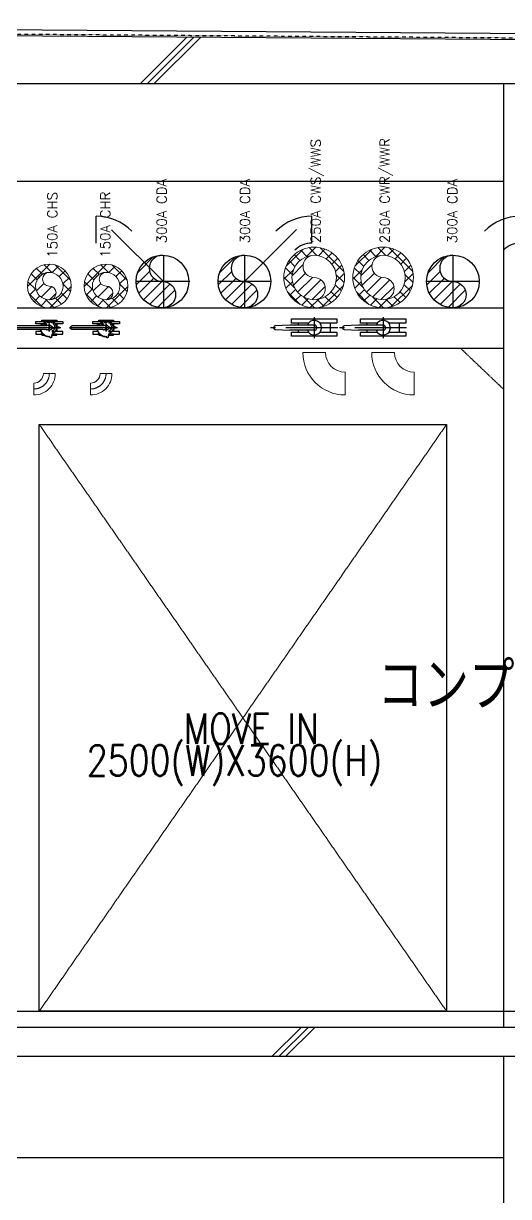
# Model space of a CAD drawing. Extents: x 0 to 160756, y 0 to 229247.
# Drawn here: x 59788 to 62766, y 108912 to 116124 of the extents above; entities that cross this region are included whole.
import ezdxf
from ezdxf.xclip import XClip

# ---------------------------------------------------------------- set-up
doc = ezdxf.new("R2010")
doc.units = 0
doc.header["$LTSCALE"] = 10
doc.header["$XCLIPFRAME"] = 2
for name, pattern in [('XCM7P30CDA$0$20P1-CDA-03-C10-00$0$XCM2QB1$0$HIDDEN', [0.375, 0.25, -0.125]), ('XCM7P30CDA$0$CENTER', [50.8, 31.75, -6.35, 6.35, -6.35]), ('XCM7P30CDA$0$DOTK1', [0.1, 0.05, -0.05]), ('XCM7P30CDA$0$HIDDEN', [0.375, 0.25, -0.125])]:
    doc.linetypes.add(name, pattern=pattern)
for name, color, linetype in [('XCM7P30CDA$0$50RCHATCH', 252, 'Continuous'), ('XCM7P30CDA$0$KABE1', 252, 'Continuous'), ('XCM7P30CDA$0$KABE3', 252, 'Continuous'), ('XCM7P30CDA$0$M-CWTR-CENT', 252, 'XCM7P30CDA$0$CENTER'), ('XCM7P30CDA$0$M-CWTR-VAVE', 252, 'Continuous'), ('XCM7P30CDA$0$M-PIPE-VALVE', 252, 'Continuous'), ('XCM7P30CDA$0$SIAGE3', 252, 'Continuous'), ('XCM7P30CDA$0$SIAGED', 252, 'XCM7P30CDA$0$DOTK1'), ('XCM7P30CDA$0$SUGATA3', 252, 'Continuous'), ('XCM7P30CDA$0$TEXT2', 252, 'Continuous'), ('XCM7P30CDA$0$U-CDA-PIPE', 252, 'Continuous'), ('XCM7P30CDA$0$U-CDA-TXT-01', 252, 'Continuous')]:
    doc.layers.add(name, color=color, linetype=linetype)
for name, color, linetype, lineweight in [('XCM7P30CDA$0$M-PIPE-12C CHILLED WATER SUPPLY-1', 252, 'Continuous', 5), ('XCM7P30CDA$0$M-PIPE-20C CHILLED WATER RETURN-1', 252, 'Continuous', 5), ('XCM7P30CDA$0$M-PIPE-32_4C CONDENSER WATER SUPPLY-1', 252, 'Continuous', 5), ('XCM7P30CDA$0$M-PIPE-38_4C CONDENSER WATER RETURN-1', 252, 'Continuous', 5)]:
    doc.layers.add(name, color=color, linetype=linetype, lineweight=lineweight)
doc.styles.add('XCM7P30CDA$0$aa-txt', font='simplex.shx', dxfattribs={"width": 0.8, "bigfont": 'chineset.shx'})
doc.styles.add('XCM7P30CDA$0$TEXT', font='romans.shx', dxfattribs={"width": 0.85, "bigfont": 'BIGFONT.shx'})

# ---------------------------------------------------------------- blocks, each defined once
blk = doc.blocks.new('XCM7P30CDA$0$A$C9a307472')
at = {"layer": 'XCM7P30CDA$0$50RCHATCH'}
for p, q in [((36219.3, 19900), (36505.9, 20186.6)), ((36261.8, 19900), (36548, 20186.3)), ((36304.2, 19900), (36590.1, 20185.9)), ((37027.6, 13920), (37207.6, 14100)), ((37070, 13920), (37250, 14100)), ((37112.4, 13920), (37292.4, 14100))]:
    blk.add_line(p, q, dxfattribs=at)
at = {"layer": 'XCM7P30CDA$0$KABE1', "linetype": 'Continuous'}
for p, q in [((38550, 19900), (34600, 19900)), ((48250, 14100), (29400, 14100)), ((38550, 13920), (34600, 13920))]:
    blk.add_line(p, q, dxfattribs=at)
at = {"layer": 'XCM7P30CDA$0$KABE3'}
blk.add_line((48050, 20100), (29850, 20236.5), dxfattribs=at)
at = {"layer": 'XCM7P30CDA$0$SIAGE3'}
blk.add_line((48025.9, 20140.1), (29850, 20271.5), dxfattribs=at)
at = {"layer": 'XCM7P30CDA$0$SIAGED'}
blk.add_line((47996.3, 20110.4), (29850, 20246.5), dxfattribs=at)
at = {"layer": 'XCM7P30CDA$0$SUGATA3'}
for p, q in [((38450, 19900), (38450, 14100)), ((38450, 19300), (30250, 19300)), ((30010, 14200), (47615, 14200)), ((38450, 13920), (38450, 6600)), ((30150, 13300), (38450, 13300))]:
    blk.add_line(p, q, dxfattribs=at)
at = {"layer": 'XCM7P30CDA$0$TEXT2', "style": 'XCM7P30CDA$0$TEXT', "width": 0.85}
blk.add_text('コンプレッサー室', height=300, dxfattribs=at).set_placement((37677, 16050))
blk = doc.blocks.new('XCM7P30CDA$0$LRElbow-13.98')
for p, q in [((19.05, -6.99), (19.05, 6.99)), ((-6.99, -19.05), (6.99, -19.05))]:
    blk.add_line(p, q)
for radius in [26.04, 12.06]:
    blk.add_arc((19.05, -19.05), radius, 90, 180)
blk = doc.blocks.new('XCM7P30CDA$0$A$C601A0E2A')
at = {"layer": 'XCM7P30CDA$0$M-CWTR-CENT'}
for p, q in [((38528.2, -7723.6), (38528.2, -7595)), ((38383.9, -7658.6), (38795.6, -7658.6))]:
    blk.add_line(p, q, dxfattribs=at)
at = {"layer": 'XCM7P30CDA$0$M-CWTR-VAVE'}
for p, q in [((38429.2, -7686.9), (38429.2, -7630.9)), ((38528.2, -7642.7), (38678.6, -7642.7)), ((38627.2, -7642.5), (38627.2, -7630.9)), ((38766.9, -7647.3), (38678.6, -7642.7)), ((38528.2, -7674.6), (38678.6, -7674.6)), ((38627.2, -7686.9), (38627.2, -7674.3)), ((38678.6, -7674.6), (38766.9, -7670))]:
    blk.add_line(p, q, dxfattribs=at)
for points in [[(38388.5, -7630.9), (38388.5, -7605.5), (38667.9, -7605.5), (38667.9, -7630.9), (38563.6, -7630.9)], [(38492.8, -7630.9), (38388.5, -7630.9)], [(38388.5, -7712.3), (38388.5, -7686.9), (38493.2, -7686.9)], [(38563.3, -7686.9), (38667.9, -7686.9), (38667.9, -7712.3), (38388.5, -7712.3)]]:
    blk.add_lwpolyline(points, dxfattribs=at)
for centre, radius, start, end in [((38528.2, -7658.6), 45, 20.72943, 339.27057), ((38528.2, -7658.6), 15.9, 90, 270), ((38766.9, -7658.6), 11.3, 270, 90)]:
    blk.add_arc(centre, radius, start, end, dxfattribs=at)
blk = doc.blocks.new('XCM7P30CDA$0$Es-065')
blk.add_lwpolyline([(3.65, 0, 0.414214), (-9.52, 13.18), (-9.52, 5.87, -0.414214), (-3.65, 0)], format="xyb", close=True)
at = {"color": 1, "linetype": 'XCM7P30CDA$0$CENTER'}
blk.add_arc((-9.52, 0), 9.52, 0, 90, dxfattribs=at)
blk = doc.blocks.new('XCM7P30CDA$0$BV-65A-AM')
at = {"linetype": 'ByBlock'}
for p, q in [((-62.1, 8.4), (-62.1, 5)), ((-62.1, 5), (-58.3, 5)), ((-53.2, 1.1), (-58.3, 5)), ((-55.8, 14.7), (-50.1, 14.7)), ((-27.7, 25.6), (-27.8, 19.6)), ((-22.6, 16.6), (-27.8, 19.6)), ((-27.7, 25.6), (-22.5, 28.5)), ((-23, 46.5), (-21.4, 48.1)), ((-23, 46.5), (-23, 36.2)), ((-17.4, 19.6), (-22.6, 16.6)), ((-22.5, 28.5), (-17.4, 25.5)), ((-21.4, 48.1), (-2.6, 49)), ((-21.4, 48.1), (-21.4, 37.2)), ((-17.4, 25.5), (-17.4, 19.6)), ((-13.6, 7.8), (-13.6, -14.8)), ((-8.3, 0), (8.3, 0)), ((-8.3, 0), (8.3, 0)), ((-8.3, 0), (8.3, 0)), ((-8.2, 32.1), (-7, 32.1)), ((0, 24.8), (-7.4, 13)), ((-3.4, 29.2), (-4.6, 29.2)), ((-4.6, 2.2), (-4.6, -2.8)), ((-2.6, 61), (-2.6, 42.8)), ((0.9, 35.7), (-0.9, 35.7)), ((-0.9, 35.7), (-0.9, 29.3)), ((-0.9, 29.3), (0.9, 29.3)), ((0, 63.6), (0, 63.6)), ((0, 63.6), (0, 63.6)), ((0, 24.8), (7.4, 13)), ((0.9, 35.7), (0.9, 29.3)), ((2.6, 61), (2.6, 42.8)), ((2.6, 49), (21.4, 48.1)), ((4.6, 2.2), (4.6, -2.8)), ((6.2, 34.9), (5.5, 31.3)), ((12.2, 33.3), (10.9, 29.9)), ((13.6, 7.8), (13.6, -14.8)), ((17.8, 30.7), (14.6, 25.1)), ((22.9, 27.2), (20.5, 24.4)), ((21.4, 48.1), (23, 46.5)), ((21.4, 48.1), (21.4, 37.2)), ((23, 46.5), (23, 36.2)), ((27.3, 22.8), (24.5, 20.5)), ((30.8, 17.7), (25.3, 14.5)), ((35.7, 0.9), (29.3, 0.9)), ((29.3, -0.9), (29.3, 0.9)), ((33.5, 12.1), (30, 10.9)), ((35.1, 6.2), (31.5, 5.5)), ((35.7, -0.9), (35.7, 0.9)), ((-53.2, -1.1), (-56.8, -3.8)), ((-52.6, -8.2), (-56.6, -6.1)), ((-52.2, -10.3), (-55.3, -13.6)), ((-50.4, -17.2), (-54.7, -15.9)), ((-49.7, -19.3), (-52.1, -23.1)), ((-46.7, -25.7), (-51.1, -25.2)), ((-45.6, -27.6), (-47.3, -31.8)), ((-41.5, -33.5), (-46, -33.7)), ((-40.1, -35.2), (-41.1, -39.5)), ((-35.1, -40.2), (-39.4, -41.2)), ((-33.4, -41.6), (-33.6, -46.1)), ((-27.6, -45.7), (-31.7, -47.4)), ((-25.7, -46.8), (-25.1, -51.3)), ((-19.3, -49.8), (-23, -52.2)), ((-17.2, -50.6), (-15.9, -54.9)), ((-11.9, -53.9), (-13.6, -55.5)), ((-11.9, -19.9), (-11.9, -118.7)), ((11.9, -19.9), (11.9, -118.7)), ((14.7, -48.5), (22.5, -48.1)), ((14.7, -55.8), (14.7, -50.1)), ((17.7, -19.7), (22.9, -16.7)), ((17.7, -19.7), (17.7, -25.7)), ((22.9, -28.7), (17.7, -25.7)), ((22.5, -48.1), (22.5, -36.5)), ((22.5, -48.1), (24, -46.5)), ((22.9, -16.7), (28.1, -19.8)), ((28, -25.7), (22.9, -28.7)), ((24, -46.5), (24, -35.5)), ((28.1, -19.8), (28, -25.7)), ((28.9, -7), (28.9, -6.2)), ((35.7, -0.9), (29.3, -0.9)), ((30.1, -7), (30.1, -6.2)), ((34, -3.9), (31.1, -3.9)), ((34, -5.2), (31.1, -5.2)), ((34, -8), (31.1, -8)), ((34, -9.2), (31.1, -9.2)), ((35, -7), (35, -6.2)), ((36.2, -7), (36.2, -6.2)), ((-11.9, -118.7), (-10.6, -135.7)), ((-10.6, -135.7), (-10.6, -209.4)), ((11.9, -118.7), (10.6, -135.7)), ((10.6, -135.7), (10.6, -209.4))]:
    blk.add_line(p, q, dxfattribs=at)
at = {"color": 1, "linetype": 'ByBlock'}
for p, q in [((-17.3, 17.3), (-29.2, 29.2)), ((22.9, 0), (-22.9, 0)), ((22.9, 0), (-22.9, 0)), ((-21.2, 0), (22.5, 0)), ((-15, 0), (16.3, 0)), ((0, 71.3), (0, -223.7)), ((17.6, -17.5), (29.4, -29.2))]:
    blk.add_line(p, q, dxfattribs=at)
for points in [[(-39, 19.3), (-39, 81.9), (-23, 81.9), (-23, 36.2)], [(39, 17.9), (39, 81.9), (23, 81.9), (23, 36.2)], [(-45.8, 15.3), (-45.8, 45.2), (-39, 45.2), (-39, 19.3)], [(39, -17.9), (39, -45.2), (45.8, -45.2), (45.8, 45.2), (39, 45.2), (39, 17.9)], [(-39, -41.1), (-39, -45.2), (-45.8, -45.2), (-45.8, -26.3)], [(-23, -52.2), (-23, -81.9), (-39, -81.9), (-39, -41.1)], [(23, -36.2), (23, -81.9), (39, -81.9), (39, -17.9)]]:
    blk.add_lwpolyline(points)
at = {"linetype": 'ByBlock'}
for points in [[(-8.2, 32.1, -0.120011), (-8, 33, -0.104957), (-7.4, 33.7, -0.088923), (-6.7, 34.2, -0.080167), (-5.8, 34.3, -0.080167), (-4.9, 34.2, -0.088923), (-4.2, 33.7, -0.104957), (-3.6, 33, -0.120011), (-3.4, 32.1, -0.120011), (-3.6, 31.2, -0.104957), (-4.2, 30.5, -0.088923), (-4.9, 30, -0.088923)], [(-3.4, 29.2, -0.108254), (-3.5, 28.3, -0.102013), (-4.1, 27.6, -0.094273), (-4.9, 27.1, -0.089446), (-5.8, 27, -0.089446), (-6.7, 27.1, -0.094273), (-7.5, 27.6, -0.102013), (-8.1, 28.3, -0.108254), (-8.2, 29.2, -0.108254), (-8.1, 30, -0.207462), (-6.8, 30.9, 0.005899), (-5.3, 31.2)], [(-7, 32.1, -0.120011), (-6.9, 32.5, -0.104957), (-6.7, 32.8, -0.088923), (-6.3, 33, -0.080167), (-5.8, 33.1, -0.080167), (-5.3, 33, -0.088923), (-4.9, 32.8, -0.104957), (-4.7, 32.5, -0.120011), (-4.6, 32.1, -0.120011), (-4.7, 31.7, -0.104957), (-4.9, 31.4, -0.088923), (-5.3, 31.2)], [(-4.6, 29.2, -0.108254), (-4.6, 28.8, -0.102013), (-4.9, 28.5, -0.094273), (-5.3, 28.3, -0.089446), (-5.8, 28.2, -0.089446), (-6.3, 28.3, -0.094273), (-6.7, 28.5, -0.102013), (-6.9, 28.8, -0.108254), (-7, 29.2, -0.088886), (-7, 29.4, -0.178069), (-6.6, 29.7, 0.005748), (-5.1, 30, 0.005748)]]:
    blk.add_lwpolyline(points, format="xyb", dxfattribs=at)
for centre in [(-22.5, 22.5), (22.9, -22.8)]:
    blk.add_circle(centre, 4.13, dxfattribs=at)
for centre, radius, start, end in [((-55.8, 8.4), 6.27, 90, 180), ((-54, 0), 1.38, 307.5, 52.5), ((-50.1, 30.3), 15.7, 270, 328.81342), ((0, 0), 42.9, 301.18658, 148.81342), ((-10.5, 7.8), 3.14, 126.2803, 180), ((0, -6.4), 20.8, 53.7197, 126.2803), ((-5.8, 32.6), 1.52, 287.34538, 288.33369), ((-5.1, 30.4), 0.453, 274.23784, 296.39596), ((0, 2.2), 4.63, 0, 180), ((0, 61), 2.61, 90, 180), ((0, 61), 2.61, 0, 90), ((10.5, 7.8), 3.14, 0, 53.7197), ((-55.9, -4.9), 1.38, 127.5, 242.5), ((-54.2, -14.6), 1.38, 137.5, 252.5), ((-53.2, -9.4), 1.38, 317.5, 62.5), ((-50.9, -23.8), 1.38, 147.5, 262.5), ((-50.8, -18.5), 1.38, 327.5, 72.5), ((-46, -32.3), 1.38, 157.5, 272.5), ((-46.9, -27.1), 1.38, 337.5, 82.5), ((-41.5, -34.9), 1.38, 347.5, 92.5), ((-39.7, -39.8), 1.38, 167.5, 282.5), ((-34.8, -41.6), 1.38, 357.5, 102.5), ((-32.2, -46.2), 1.38, 177.5, 292.5), ((-27.1, -47), 1.38, 7.5, 112.5), ((-23.8, -51.1), 1.38, 187.5, 302.5), ((-18.5, -51), 1.38, 17.5, 122.5), ((-14.6, -54.5), 1.38, 197.5, 312.5), ((-20.4, -19.9), 8.5, 0, 36.8699), ((0, -2.8), 4.63, 180, 0), ((20.4, -19.9), 8.5, 143.1301, 180), ((8.4, -55.8), 6.27, 304.17711, 0), ((30.3, -50.1), 15.7, 121.18658, 180), ((31.1, -6.2), 2.24, 90, 180), ((31.1, -7), 2.24, 180, 270), ((31.1, -6.2), 1.02, 90, 180), ((31.1, -7), 1.02, 180, 270), ((34, -6.2), 2.24, 0, 90), ((34, -6.2), 1.02, 0, 90), ((34, -7), 1.02, 270, 0), ((34, -7), 2.24, 270, 0), ((0, -209.4), 10.6, 180, 0)]:
    blk.add_arc(centre, radius, start, end, dxfattribs=at)
at = {"color": 1, "linetype": 'ByBlock'}
for start, end in [(121.83335, 148.16665), (301.83335, 328.16665)]:
    blk.add_arc((0.1, -0.1), 32.1, start, end, dxfattribs=at)
blk = doc.blocks.new('XCM7P30CDA')
at = {"layer": 'XCM7P30CDA$0$M-PIPE-12C CHILLED WATER SUPPLY-1'}
h = blk.add_hatch(dxfattribs=at)
h.set_pattern_fill('ANSI37', color=256, scale=15, style=0)
h.set_pattern_definition([(45, (55080.13, 186488.974), (-33.67596, 33.67596), []), (135, (55080.13, 186488.974), (-33.67596, -33.67596), [])])
h.paths.add_polyline_path([(59812.7, 114509.8, 1), (60081, 114509.8, 1)])
h.paths.add_polyline_path([(60031, 114509.8, -1), (59862.7, 114509.8, -0.414214), (59946.8, 114593.9, -0.414214)], flags=16)
h = blk.add_hatch(dxfattribs=at)
h.set_pattern_fill('ANSI31', color=256, scale=15, style=0)
h.set_pattern_definition([(45, (21613.1, 50429.066), (-33.67596, 33.67596), [])])
edge = h.paths.add_edge_path()
edge.add_arc((59946.8, 114509.8), 84.1, 90, 270)
edge.add_arc((59946.8, 114467.7), 42.1, 270, 450)
edge.add_arc((59946.8, 114551.9), 42.1, 90, 270, ccw=False)
at = {"layer": 'XCM7P30CDA$0$M-PIPE-20C CHILLED WATER RETURN-1'}
h = blk.add_hatch(dxfattribs=at)
h.set_pattern_fill('ANSI37', color=256, scale=15, style=0)
h.set_pattern_definition([(45, (55428.407, 186488.974), (-33.67596, 33.67596), []), (135, (55428.407, 186488.974), (-33.67596, -33.67596), [])])
h.paths.add_polyline_path([(60161, 114509.8, 1), (60429.3, 114509.8, 1)])
h.paths.add_polyline_path([(60379.3, 114509.8, -1), (60211, 114509.8, -0.414214), (60295.1, 114593.9, -0.414214)], flags=16)
h = blk.add_hatch(dxfattribs=at)
h.set_pattern_fill('ANSI31', color=256, scale=15, style=0)
h.set_pattern_definition([(45, (21961.376, 50429.066), (-33.67596, 33.67596), [])])
edge = h.paths.add_edge_path()
edge.add_arc((60295.1, 114509.8), 84.1, 90, 270)
edge.add_arc((60295.1, 114467.7), 42.1, 270, 450)
edge.add_arc((60295.1, 114551.9), 42.1, 90, 270, ccw=False)
at = {"layer": 'XCM7P30CDA$0$M-PIPE-32_4C CONDENSER WATER SUPPLY-1'}
h = blk.add_hatch(dxfattribs=at)
h.set_pattern_fill('ANSI37', color=256, scale=15, style=0)
h.set_pattern_definition([(45, (22261.62, 47879.375), (-33.67596, 33.67596), []), (135, (22261.62, 47879.375), (-33.67596, -33.67596), [])])
edge = h.paths.add_edge_path()
edge.add_arc((61573.1, 114562.3), 186.5, 0, 360)
edge = h.paths.add_edge_path(flags=17)
edge.add_arc((61573.1, 114562.3), 136.5, 0, 360)
h = blk.add_hatch(dxfattribs=at)
h.set_pattern_fill('ANSI31', color=256, scale=15, style=0)
h.set_pattern_definition([(45, (22261.62, 50477.518), (-33.67596, 33.67596), [])])
edge = h.paths.add_edge_path()
edge.add_arc((61573.1, 114494), 68.3, 270, 450)
edge.add_arc((61573.1, 114630.6), 68.3, 90, 270, ccw=False)
edge.add_arc((61573.1, 114562.3), 136.5, 90, 270)
at = {"layer": 'XCM7P30CDA$0$M-PIPE-38_4C CONDENSER WATER RETURN-1'}
h = blk.add_hatch(dxfattribs=at)
h.set_pattern_fill('ANSI37', color=256, scale=15, style=0)
h.set_pattern_definition([(45, (22684.67, 47879.375), (-33.67596, 33.67596), []), (135, (22684.67, 47879.375), (-33.67596, -33.67596), [])])
edge = h.paths.add_edge_path()
edge.add_arc((61996.2, 114562.3), 186.5, 0, 360)
edge = h.paths.add_edge_path(flags=17)
edge.add_arc((61996.2, 114562.3), 136.5, 0, 360)
h = blk.add_hatch(dxfattribs=at)
h.set_pattern_fill('ANSI31', color=256, scale=15, style=0)
h.set_pattern_definition([(45, (22684.67, 50477.518), (-33.67596, 33.67596), [])])
edge = h.paths.add_edge_path()
edge.add_arc((61996.2, 114494), 68.3, 270, 450)
edge.add_arc((61996.2, 114630.6), 68.3, 90, 270, ccw=False)
edge.add_arc((61996.2, 114562.3), 136.5, 90, 270)
at = {"layer": 'XCM7P30CDA$0$U-CDA-PIPE'}
h = blk.add_hatch(dxfattribs=at)
h.set_pattern_fill('ANSI31', color=256, scale=15, style=0)
h.set_pattern_definition([(45, (20780.733, 50435.223), (-33.67596, 33.67596), [])])
edge = h.paths.add_edge_path()
edge.add_arc((60641.2, 114537.7), 161.9, 90, 270)
edge.add_arc((60641.2, 114456.7), 81, 270, 450)
edge.add_arc((60641.2, 114618.7), 81, 90, 270, ccw=False)
h = blk.add_hatch(dxfattribs=at)
h.set_pattern_fill('ANSI31', color=256, scale=15, style=0)
h.set_pattern_definition([(45, (21284.583, 50435.223), (-33.67596, 33.67596), [])])
edge = h.paths.add_edge_path()
edge.add_arc((61145, 114537.7), 161.9, 90, 270)
edge.add_arc((61145, 114456.7), 81, 270, 450)
edge.add_arc((61145, 114618.7), 81, 90, 270, ccw=False)
h = blk.add_hatch(dxfattribs=at)
h.set_pattern_fill('ANSI31', color=256, scale=15, style=0)
h.set_pattern_definition([(45, (22564.37, 50435.223), (-33.67596, 33.67596), [])])
edge = h.paths.add_edge_path()
edge.add_arc((62424.8, 114537.7), 161.9, 90, 270)
edge.add_arc((62424.8, 114456.7), 81, 270, 450)
edge.add_arc((62424.8, 114618.7), 81, 90, 270, ccw=False)
at = {"color": 50, "linetype": 'XCM7P30CDA$0$20P1-CDA-03-C10-00$0$XCM2QB1$0$HIDDEN'}
blk.add_line((62735.2, 113875.8), (62473.1, 114125.8), dxfattribs=at)
at = {"color": 1, "linetype": 'XCM7P30CDA$0$HIDDEN'}
for p, q in [((62385.2, 113657.8), (59885.2, 110052.5)), ((59885.2, 113657.8), (62385.2, 110052.5))]:
    blk.add_line(p, q, dxfattribs=at)
at = {"color": 50, "linetype": 'XCM7P30CDA$0$20P1-CDA-03-C10-00$0$XCM2QB1$0$HIDDEN'}
blk.add_lwpolyline([(54535.2, 114375.8), (62735.2, 114375.8), (62735.2, 114125.8), (54535.2, 114125.8)], close=True, dxfattribs=at)
at = {"color": 1, "linetype": 'XCM7P30CDA$0$HIDDEN'}
blk.add_lwpolyline([(59885.2, 113657.8), (62385.2, 113657.8), (62385.2, 110052.5), (59885.2, 110052.5)], close=True, dxfattribs=at)
at = {"layer": 'XCM7P30CDA$0$M-PIPE-12C CHILLED WATER SUPPLY-1'}
blk.add_lwpolyline([(59946.8, 114425.7, -1), (59946.8, 114593.9, 1), (59946.8, 114509.8, -1)], format="xyb", close=True, dxfattribs=at)
for radius in [134.1, 84.1]:
    blk.add_circle((59946.8, 114509.8), radius, dxfattribs=at)
at = {"layer": 'XCM7P30CDA$0$M-PIPE-20C CHILLED WATER RETURN-1'}
blk.add_lwpolyline([(60295.1, 114425.7, -1), (60295.1, 114593.9, 1), (60295.1, 114509.8, -1)], format="xyb", close=True, dxfattribs=at)
for radius in [134.1, 84.1]:
    blk.add_circle((60295.1, 114509.8), radius, dxfattribs=at)
at = {"layer": 'XCM7P30CDA$0$M-PIPE-32_4C CONDENSER WATER SUPPLY-1'}
blk.add_lwpolyline([(61573.1, 114425.8, -1), (61573.1, 114698.8, 1), (61573.1, 114562.3, -1)], format="xyb", close=True, dxfattribs=at)
for radius in [186.5, 136.5]:
    blk.add_circle((61573.1, 114562.3), radius, dxfattribs=at)
at = {"layer": 'XCM7P30CDA$0$M-PIPE-38_4C CONDENSER WATER RETURN-1'}
blk.add_lwpolyline([(61996.2, 114425.8, -1), (61996.2, 114698.8, 1), (61996.2, 114562.3, -1)], format="xyb", close=True, dxfattribs=at)
for radius in [186.5, 136.5]:
    blk.add_circle((61996.2, 114562.3), radius, dxfattribs=at)
at = {"layer": 'XCM7P30CDA$0$U-CDA-PIPE'}
for p, q in [((60233.6, 114773.5), (60233.6, 114938.7)), ((61558.5, 114773.8), (61558.5, 114939)), ((60647, 114537.4), (60328.3, 114856.1)), ((61145, 114537.7), (61463.8, 114856.4))]:
    blk.add_line(p, q, dxfattribs=at)
at = {"layer": 'XCM7P30CDA$0$U-CDA-PIPE', "color": 1}
for p, q in [((60647, 114699.3), (60647, 114375.5)), ((61145, 114699.6), (61145, 114375.8)), ((62424.8, 114699.6), (62424.8, 114375.8)), ((60809, 114537.4), (60485.1, 114537.4)), ((61307, 114537.7), (60983.1, 114537.7)), ((62586.7, 114537.7), (62262.9, 114537.7))]:
    blk.add_line(p, q, dxfattribs=at)
at = {"layer": 'XCM7P30CDA$0$U-CDA-PIPE'}
for points in [[(60641.2, 114699.6, 1), (60641.2, 114537.7, -1), (60641.2, 114375.8, -1)], [(61145, 114699.6, 1), (61145, 114537.7, -1), (61145, 114375.8, -1)], [(62424.8, 114699.6, 1), (62424.8, 114537.7, -1), (62424.8, 114375.8, -1)]]:
    blk.add_lwpolyline(points, format="xyb", close=True, dxfattribs=at)
for centre in [(60641.2, 114537.7), (61145, 114537.7), (62424.8, 114537.7)]:
    blk.add_circle(centre, 161.9, dxfattribs=at)
for centre, radius, start, end in [((60233.6, 114627.5), 311.2, 45, 90), ((61558.5, 114627.8), 311.2, 90, 135), ((62838.2, 114627.8), 311.2, 90, 135), ((61558.5, 114627.8), 146, 90, 135), ((62838.2, 114627.8), 146, 90, 135)]:
    blk.add_arc(centre, radius, start, end, dxfattribs=at)
at = {"color": 4}
ref = blk.add_blockref('XCM7P30CDA$0$A$C9a307472', (24285.2, 95852.5), dxfattribs=at)
XClip(ref).set_block_clipping_path([(28505.8252583833, 11204.571428573), (50624.999999999, 21456.3991779214)])
at = {"rotation": 180}
for p in [(100101.4, 106595.1), (100524.4, 106595.1)]:
    blk.add_blockref('XCM7P30CDA$0$A$C601A0E2A', p, dxfattribs=at)
at = {"layer": 'XCM7P30CDA$0$M-PIPE-12C CHILLED WATER SUPPLY-1', "xscale": -10, "yscale": 10, "zscale": 10, "rotation": 180}
blk.add_blockref('XCM7P30CDA$0$Es-065', (59946.8, 113971.9), dxfattribs=at)
at = {"layer": 'XCM7P30CDA$0$M-PIPE-20C CHILLED WATER RETURN-1', "xscale": -10, "yscale": 10, "zscale": 10, "rotation": 180}
blk.add_blockref('XCM7P30CDA$0$Es-065', (60295.1, 113971.9), dxfattribs=at)
at = {"layer": 'XCM7P30CDA$0$M-PIPE-32_4C CONDENSER WATER SUPPLY-1', "xscale": 10, "yscale": 10, "zscale": 10, "rotation": 90.00000000000001}
blk.add_blockref('XCM7P30CDA$0$LRElbow-13.98', (61573.1, 113910.1), dxfattribs=at)
at = {"layer": 'XCM7P30CDA$0$M-PIPE-38_4C CONDENSER WATER RETURN-1', "xscale": 10, "yscale": 10, "zscale": 10, "rotation": 90.00000000000001}
blk.add_blockref('XCM7P30CDA$0$LRElbow-13.98', (61996.2, 113910.1), dxfattribs=at)
at = {"layer": 'XCM7P30CDA$0$M-PIPE-VALVE', "xscale": -1, "rotation": 270}
for p in [(59946.8, 114253.7), (60295.1, 114253.7)]:
    blk.add_blockref('XCM7P30CDA$0$BV-65A-AM', p, dxfattribs=at)
at = {"color": 1, "linetype": 'XCM7P30CDA$0$HIDDEN', "char_height": 187.5, "attachment_point": 1, "style": 'XCM7P30CDA$0$aa-txt'}
for s, insert in [('MOVE IN ', (60772.4, 111882.2)), ('2500(W)X3600(H)', (60176.4, 111687.1))]:
    blk.add_mtext(s, dxfattribs=dict(at, insert=insert))
at = {"layer": 'XCM7P30CDA$0$U-CDA-TXT-01', "style": 'XCM7P30CDA$0$aa-txt'}
for s, p in [('250A CWS/WWS ', (61612.6, 114773.4)), ('250A CWR/WWR ', (62036.4, 114773.4)), ('300A CDA  ', (60667.1, 114772.3)), ('300A CDA  ', (61178.1, 114772.3)), ('300A CDA  ', (62450.7, 114772.3)), ('150A CHS ', (59994.9, 114683.8)), ('150A CHR ', (60320.4, 114683.8))]:
    blk.add_text(s, height=60, rotation=90, dxfattribs=at).set_placement(p)

msp = doc.modelspace()

# ---------------------------------------------------------------- block references
msp.add_blockref('XCM7P30CDA', (0, 0))

doc.saveas('drawing.dxf')
